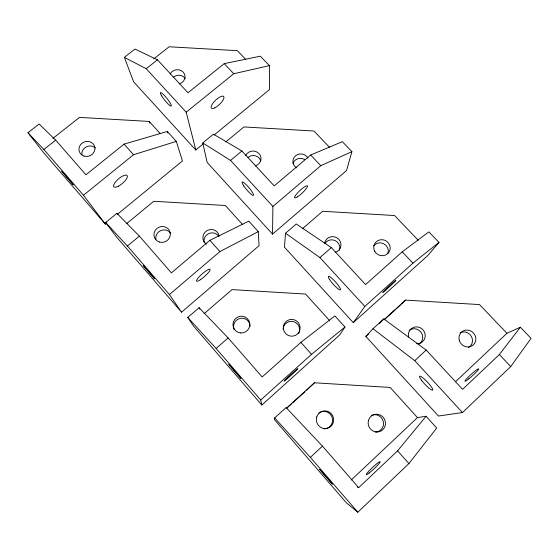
<?xml version="1.0" encoding="UTF-8"?>
<svg xmlns="http://www.w3.org/2000/svg" width="559" height="559" viewBox="0 0 559 559"><rect width="100%" height="100%" fill="white"/><g stroke="black" fill="none" stroke-linecap="round" stroke-linejoin="round"><path stroke-width="0.84" d="M272.526 234.109L272.904 206.453L230.56 160.419L202.763 142.929L213.461 134.16L241.9 151.007L274.196 185.888L310.671 155.025L342.339 141.665L351.904 151.636L346.503 170.607L272.526 234.109L207.151 162.431L202.763 142.929M285.516 233.25L284.454 247.183L353.295 322.662L427.579 255.749L438.99 242.403L428.886 231.873L402.228 251.829L365.579 284.58L331.326 247.588L296.27 223.984L285.516 233.25L319.923 257.573L364.838 306.402L353.295 322.662M426.056 416.273L397.596 450.847L358.682 487.672L322.473 446.131L286.075 407.567L274.693 417.894L274.336 419.488L346.587 503.037L357.851 512.219L408.929 463.558L436.705 428.005L426.056 416.273L417.461 417.601L351.248 479.999M344.966 327.015L339.767 334.841L261.843 405.037L193.407 325.897L187.768 317.435L199.081 307.688L228.142 337.929L262.171 376.969L300.882 342.387L334.904 315.947L344.966 327.015L311.531 354.329L260.725 400.02L261.843 405.037M520.366 327.225L499.369 354.539L462.586 389.35L426.203 350.06L383.795 318.923L372.986 328.727L365.859 336.434L438.445 416.022L462.468 412.549L510.744 366.564L531.05 338.363L520.366 327.225L506.922 333.29L455.494 381.762M417.461 417.601L390.168 387.464L314.472 382.789L306.632 390.182M379.358 323.647L383.795 318.923M506.922 333.29L479.545 304.592L405.582 300.113L401.488 304.103M357.851 512.219L310.357 457.353L322.473 446.131M372.986 328.727L414.75 360.667L426.203 350.06M286.453 408.21L314.472 382.789M384.026 319.671L405.582 300.113M286.606 408.349L291.777 403.661M293.07 402.487L304.69 391.943M365.859 336.434L368.402 334.128M384.306 319.692L395.758 309.295M397.03 308.142L400.216 305.256M364.838 306.402L412.933 263.149L438.99 242.403M187.768 317.435L216.102 348.474L228.142 337.929M319.923 257.573L331.326 247.588M204.147 313.655L231.978 289.611L305.57 294.062L329.698 320.698M302.636 228.568L322.655 211.274L394.612 215.543L418.216 240.286M181.563 312.202L259.069 245.667L258.3 231.629L248.797 221.161L209.87 240.328L171.417 272.869L139.373 236.108L116.887 213.314L105.651 222.524L116.656 237.142L181.563 312.202L169.426 294.551L127.424 246.03L105.651 222.524M169.426 294.551L219.904 251.578L258.3 231.629M272.904 206.453L320.768 165.702L351.904 151.636M127.424 246.03L139.373 236.108M230.56 160.419L241.9 151.007M126.851 223.46L153.774 201.268L225.368 205.509L242.299 224.201M225.752 141.937L243.941 126.942L313.983 131.016L329.621 147.408M117.467 214.258L182.437 160.978L176.316 141.385L167.316 131.477L124.084 144.117L85.918 174.792L55.69 140.12L39.102 124.014L27.95 132.728L43.763 152.852L105.413 224.138L106.755 223.041M214.055 135.061L269.424 89.657L269.403 65.641L260.333 56.193L224.229 63.635L187.978 92.773L157.463 59.82L134.985 49.045L124.357 57.353L133.65 81.845L195.818 150.008L203.245 143.915M27.95 132.728L43.84 149.477L83.445 195.231L133.545 154.731L176.316 141.385M195.818 150.008L186.196 112.184L233.774 73.725L269.403 65.641M43.84 149.477L55.69 140.12M124.357 57.353L146.206 68.701L157.463 59.82M52.832 138.422L79.518 117.39L149.225 121.443L160.286 133.657M153.711 58.926L169.118 46.781L237.351 50.666L245.771 59.492M357.152 486.854L358.682 487.672M224.229 63.635L233.774 73.725M310.671 155.025L320.768 165.702M402.228 251.829L412.933 263.149M499.369 354.539L510.744 366.564M146.206 68.701L186.196 112.184M414.75 360.667L462.468 412.549M274.693 417.894L310.357 457.353M124.084 144.117L133.545 154.731M209.87 240.328L219.904 251.578M300.882 342.387L311.531 354.329M397.596 450.847L408.929 463.558M216.102 348.474L260.725 400.02M83.445 195.231L105.413 224.138M116.887 213.314L117.823 214.705M199.081 307.688L199.836 309.106M149.225 121.443L149.833 123.064M167.316 131.477L167.861 133.126M324.597 243.438A8.245 7.98 17.1 0 1 332.64 236.639A8.245 7.98 17.1 0 1 340.871 243.514A8.245 7.98 17.1 0 1 335.232 252.319M324.933 243.375A8.112 7.861 17.4 0 1 339.481 250.229M373.698 245.827A8.161 7.833 25.9 0 1 387.953 253.248M245.674 155.577A8.015 7.595 -2.5 0 1 259.034 153.599A8.015 7.595 -2.5 0 1 255.239 165.911M248.07 157.352A7.889 7.491 -2.5 0 1 260.829 160.831M292.909 163.452A7.896 7.498 5.1 0 1 304.704 159.595M296.522 167.882A8.022 7.609 5.1 0 1 295.522 155.849A8.022 7.609 5.1 0 1 308.03 158.141M325.918 428.62A8.741 8.49 73.9 0 1 323.703 428.781M318.93 413.059A8.741 8.49 73.9 0 1 331.648 416.189A8.741 8.49 73.9 0 1 326.638 428.439M371.665 415.253A8.797 8.455 64.9 0 1 383.32 421.647A8.797 8.455 64.9 0 1 375.508 432.121M81.956 154.85A7.959 7.372 -21.3 0 1 86.31 146.87A7.959 7.372 -21.3 0 1 95.47 147.981M155.87 239.238A8.133 7.791 -23 0 1 170.844 233.592M204.07 242.243A8.099 7.833 -15.3 0 1 218.974 236.583M206.439 244.136A8.231 7.952 -15.1 0 1 206.62 230.888A8.231 7.952 -15.1 0 1 219.17 235.891M234.102 329.489A8.315 8.238 -35.7 0 1 240.258 318.371A8.315 8.238 -35.7 0 1 250.125 326.239M283.085 329.097A8.308 8.259 36.9 0 1 293.601 321.663A8.308 8.259 36.9 0 1 298.681 333.562M170.16 74.005A7.833 7.204 -9.2 0 1 183.233 72.125A7.833 7.204 -9.2 0 1 179.25 83.829M173.688 77.023A7.714 7.106 -9.3 0 1 185.288 78.644M409.202 330.32A8.483 8.133 45 0 1 421.109 332.36A8.483 8.133 45 0 1 419.061 344.092M408.601 336.965A8.623 8.266 44.6 0 1 415.505 326.91A8.623 8.266 44.6 0 1 425.231 335.086A8.623 8.266 44.6 0 1 416.651 343.729M460.078 332.724A8.553 8.085 45.1 0 1 471.426 336.462A8.553 8.085 45.1 0 1 468.337 347.621M61.846 171.333L73.25 184.736L61.846 171.333M228.904 364.454L240.845 378.331L228.904 364.454M143.223 265.371L154.598 278.745L143.223 265.371M320.034 469.763L319.671 469.427L332.444 484.178L320.034 469.763M384.858 290.827A8.972 0.356 -42.5 0 0 395.73 280.625A8.972 0.356 -42.5 0 0 387.149 287.92A8.972 0.356 -42.5 0 0 384.858 290.827M329.628 279.591A8.986 1.607 48.4 0 0 340.082 289.953A8.986 1.607 48.4 0 0 333.583 279.912A8.986 1.607 48.4 0 0 329.628 279.591M374.726 251.298A8.294 7.952 25.6 0 0 388.98 252.116A8.294 7.952 25.6 0 0 382.181 239.699A8.294 7.952 25.6 0 0 374.726 251.298M297.444 196.817A8.72 1.684 -43 0 0 307.478 186.322A8.72 1.684 -43 0 0 298.108 192.324A8.72 1.684 -43 0 0 297.444 196.817M243.857 186.021A8.713 1.523 50 0 0 253.36 195.384A8.713 1.523 50 0 0 246.149 184.645A8.713 1.523 50 0 0 243.857 186.021M369.226 472.956A9.489 1.006 -43 0 0 380.162 461.972A9.489 1.006 -43 0 0 370.254 469.651A9.489 1.006 -43 0 0 369.226 472.956M316.757 416.923A8.888 8.637 73.7 0 0 326.875 428.425A8.888 8.637 73.7 0 0 331.396 413.849A8.888 8.637 73.7 0 0 316.757 416.923M368.507 420.284A8.944 8.602 64.6 0 0 378.806 431.807A8.944 8.602 64.6 0 0 383.111 417.21A8.944 8.602 64.6 0 0 368.507 420.284M118.333 186.238A8.72 3.005 -40.3 0 0 127.242 175.708A8.72 3.005 -40.3 0 0 115.818 181.563A8.72 3.005 -40.3 0 0 118.333 186.238M84.018 156.073A8.085 7.477 -21.2 0 0 94.862 147.387A8.085 7.477 -21.2 0 0 81.949 143.251A8.085 7.477 -21.2 0 0 84.018 156.073M200.436 279.689A8.972 1.761 -41.3 0 0 210.121 269.445A8.972 1.761 -41.3 0 0 199.353 276.586A8.972 1.761 -41.3 0 0 200.436 279.689M159.308 241.998A8.259 7.903 -22.7 0 0 170.229 232.844A8.259 7.903 -22.7 0 0 156.883 228.498A8.259 7.903 -22.7 0 0 159.308 241.998M287.326 378.59A9.237 0.37 -42.1 0 0 297.856 368.688A9.237 0.37 -42.1 0 0 287.85 377.248A9.237 0.37 -42.1 0 0 287.326 378.59M240.817 332.975A8.448 8.371 -34.2 0 0 248.944 320.838A8.448 8.371 -34.2 0 0 234.389 319.979A8.448 8.371 -34.2 0 0 240.817 332.975M283.476 329.489A8.448 8.392 34.8 0 0 297.353 334.086A8.448 8.392 34.8 0 0 294.334 319.818A8.448 8.392 34.8 0 0 283.476 329.489M214.726 107.859A8.49 2.865 -43.6 0 0 223.991 97.119A8.49 2.865 -43.6 0 0 213.936 101.948A8.49 2.865 -43.6 0 0 214.726 107.859M161.628 95.848A8.644 1.418 51.3 0 0 171.026 106.133A8.644 1.418 51.3 0 0 164.856 95.994A8.644 1.418 51.3 0 0 161.628 95.848M468.826 378.834A9.21 0.957 -42 0 0 478.679 368.891A9.21 0.957 -42 0 0 467.974 377.367A9.21 0.957 -42 0 0 468.826 378.834M421.451 380.155A9.517 1.656 46.7 0 0 432.568 390.182A9.517 1.656 46.7 0 0 424.498 379.212A9.517 1.656 46.7 0 0 421.451 380.155M459.239 340.221A8.699 8.21 44.9 0 0 473.382 344.847A8.699 8.21 44.9 0 0 469.616 330.495A8.699 8.21 44.9 0 0 459.239 340.221"/></g></svg>
